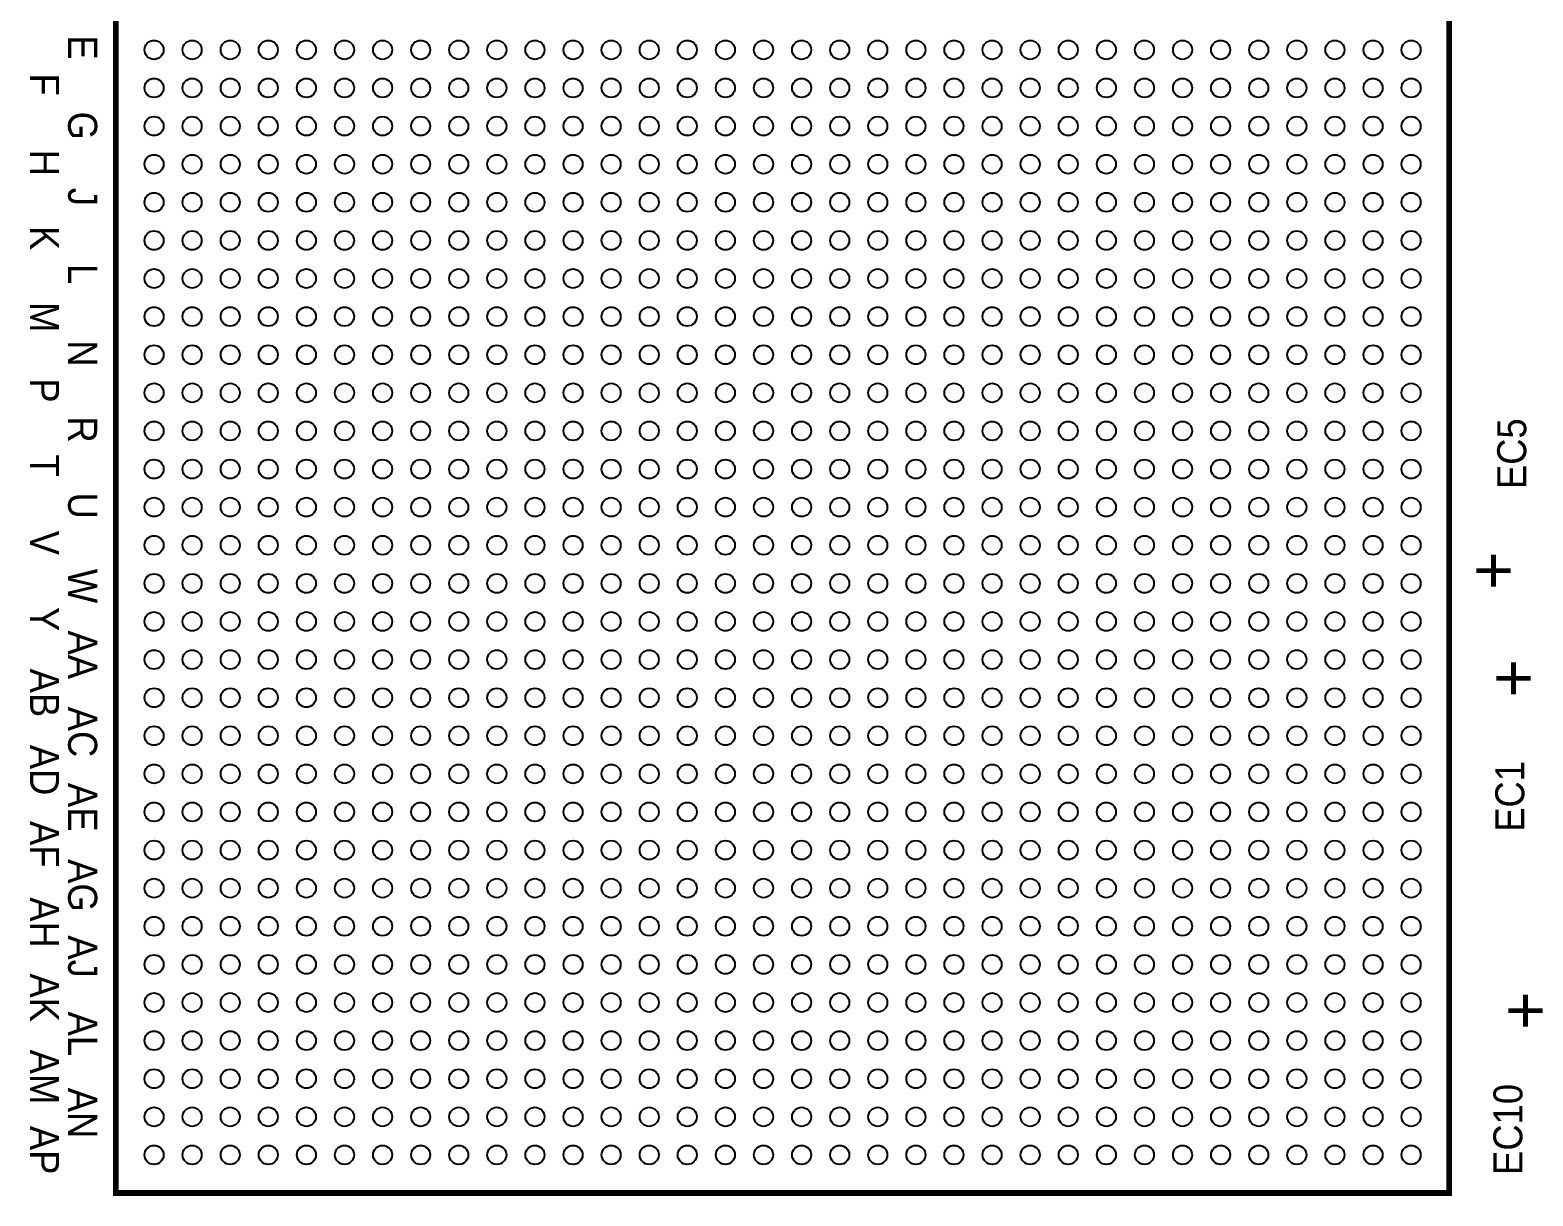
# Model space of a CAD drawing. Extents: x -5 to 120, y 0 to 85.
# Drawn here: x 24.35 to 63.8, y 23.59 to 54.19 of the extents above; entities that cross this region are included whole.
import ezdxf

# ---------------------------------------------------------------- set-up
doc = ezdxf.new("R2010")
doc.units = 0
for name, color, linetype in [('PG_SILKSCREEN_TOP', 7, 'CONTINUOUS'), ('PIN_TOP', 96, 'CONTINUOUS'), ('RD_SILKSCREEN_TOP', 7, 'CONTINUOUS')]:
    doc.layers.add(name, color=color, linetype=linetype)

msp = doc.modelspace()

# ---------------------------------------------------------------- linework, layer by layer
at = {"layer": 'PG_SILKSCREEN_TOP', "const_width": 0.1524}
msp.add_lwpolyline([(26.60396, 58.665872), (26.60396, 23.665688), (61.604144, 23.665688), (61.604144, 58.665872), (26.60396, 58.665872)], dxfattribs=at)
at = {"layer": 'PIN_TOP'}
for centre in [(27.603958, 53.665882), (28.603956, 53.665882), (29.603954, 53.665882), (30.603952, 53.665882), (31.60395, 53.665882), (32.603948, 53.665882), (33.603946, 53.665882), (34.603944, 53.665882), (35.603942, 53.665882), (36.60394, 53.665882), (37.603938, 53.665882), (38.603936, 53.665882), (39.603934, 53.665882), (40.603932, 53.665882), (41.60393, 53.665882), (42.603928, 53.665882), (43.603926, 53.665882), (44.604178, 53.665882), (45.604176, 53.665882), (46.604174, 53.665882), (47.604172, 53.665882), (48.60417, 53.665882), (49.604168, 53.665882), (50.604166, 53.665882), (51.604164, 53.665882), (52.604162, 53.665882), (53.60416, 53.665882), (54.604158, 53.665882), (55.604156, 53.665882), (56.604154, 53.665882), (57.604152, 53.665882), (58.60415, 53.665882), (59.604148, 53.665882), (60.604146, 53.665882), (27.603958, 52.665884), (28.603956, 52.665884), (29.603954, 52.665884), (30.603952, 52.665884), (31.60395, 52.665884), (32.603948, 52.665884), (33.603946, 52.665884), (34.603944, 52.665884), (35.603942, 52.665884), (36.60394, 52.665884), (37.603938, 52.665884), (38.603936, 52.665884), (39.603934, 52.665884), (40.603932, 52.665884), (41.60393, 52.665884), (42.603928, 52.665884), (43.603926, 52.665884), (44.604178, 52.665884), (45.604176, 52.665884), (46.604174, 52.665884), (47.604172, 52.665884), (48.60417, 52.665884), (49.604168, 52.665884), (50.604166, 52.665884), (51.604164, 52.665884), (52.604162, 52.665884), (53.60416, 52.665884), (54.604158, 52.665884), (55.604156, 52.665884), (56.604154, 52.665884), (57.604152, 52.665884), (58.60415, 52.665884), (59.604148, 52.665884), (60.604146, 52.665884), (27.603958, 51.665886), (28.603956, 51.665886), (29.603954, 51.665886), (30.603952, 51.665886), (31.60395, 51.665886), (32.603948, 51.665886), (33.603946, 51.665886), (34.603944, 51.665886), (35.603942, 51.665886), (36.60394, 51.665886), (37.603938, 51.665886), (38.603936, 51.665886), (39.603934, 51.665886), (40.603932, 51.665886), (41.60393, 51.665886), (42.603928, 51.665886), (43.603926, 51.665886), (44.604178, 51.665886), (45.604176, 51.665886), (46.604174, 51.665886), (47.604172, 51.665886), (48.60417, 51.665886), (49.604168, 51.665886), (50.604166, 51.665886), (51.604164, 51.665886), (52.604162, 51.665886), (53.60416, 51.665886), (54.604158, 51.665886), (55.604156, 51.665886), (56.604154, 51.665886), (57.604152, 51.665886), (58.60415, 51.665886), (59.604148, 51.665886), (60.604146, 51.665886), (27.603958, 50.665888), (28.603956, 50.665888), (29.603954, 50.665888), (30.603952, 50.665888), (31.60395, 50.665888), (32.603948, 50.665888), (33.603946, 50.665888), (34.603944, 50.665888), (35.603942, 50.665888), (36.60394, 50.665888), (37.603938, 50.665888), (38.603936, 50.665888), (39.603934, 50.665888), (40.603932, 50.665888), (41.60393, 50.665888), (42.603928, 50.665888), (43.603926, 50.665888), (44.604178, 50.665888), (45.604176, 50.665888), (46.604174, 50.665888), (47.604172, 50.665888), (48.60417, 50.665888), (49.604168, 50.665888), (50.604166, 50.665888), (51.604164, 50.665888), (52.604162, 50.665888), (53.60416, 50.665888), (54.604158, 50.665888), (55.604156, 50.665888), (56.604154, 50.665888), (57.604152, 50.665888), (58.60415, 50.665888), (59.604148, 50.665888), (60.604146, 50.665888), (27.603958, 49.66589), (28.603956, 49.66589), (29.603954, 49.66589), (30.603952, 49.66589), (31.60395, 49.66589), (32.603948, 49.66589), (33.603946, 49.66589), (34.603944, 49.66589), (35.603942, 49.66589), (36.60394, 49.66589), (37.603938, 49.66589), (38.603936, 49.66589), (39.603934, 49.66589), (40.603932, 49.66589), (41.60393, 49.66589), (42.603928, 49.66589), (43.603926, 49.66589), (44.604178, 49.66589), (45.604176, 49.66589), (46.604174, 49.66589), (47.604172, 49.66589), (48.60417, 49.66589), (49.604168, 49.66589), (50.604166, 49.66589), (51.604164, 49.66589), (52.604162, 49.66589), (53.60416, 49.66589), (54.604158, 49.66589), (55.604156, 49.66589), (56.604154, 49.66589), (57.604152, 49.66589), (58.60415, 49.66589), (59.604148, 49.66589), (60.604146, 49.66589), (27.603958, 48.665892), (28.603956, 48.665892), (29.603954, 48.665892), (30.603952, 48.665892), (31.60395, 48.665892), (32.603948, 48.665892), (33.603946, 48.665892), (34.603944, 48.665892), (35.603942, 48.665892), (36.60394, 48.665892), (37.603938, 48.665892), (38.603936, 48.665892), (39.603934, 48.665892), (40.603932, 48.665892), (41.60393, 48.665892), (42.603928, 48.665892), (43.603926, 48.665892), (44.604178, 48.665892), (45.604176, 48.665892), (46.604174, 48.665892), (47.604172, 48.665892), (48.60417, 48.665892), (49.604168, 48.665892), (50.604166, 48.665892), (51.604164, 48.665892), (52.604162, 48.665892), (53.60416, 48.665892), (54.604158, 48.665892), (55.604156, 48.665892), (56.604154, 48.665892), (57.604152, 48.665892), (58.60415, 48.665892), (59.604148, 48.665892), (60.604146, 48.665892), (27.603958, 47.665894), (28.603956, 47.665894), (29.603954, 47.665894), (30.603952, 47.665894), (31.60395, 47.665894), (32.603948, 47.665894), (33.603946, 47.665894), (34.603944, 47.665894), (35.603942, 47.665894), (36.60394, 47.665894), (37.603938, 47.665894), (38.603936, 47.665894), (39.603934, 47.665894), (40.603932, 47.665894), (41.60393, 47.665894), (42.603928, 47.665894), (43.603926, 47.665894), (44.604178, 47.665894), (45.604176, 47.665894), (46.604174, 47.665894), (47.604172, 47.665894), (48.60417, 47.665894), (49.604168, 47.665894), (50.604166, 47.665894), (51.604164, 47.665894), (52.604162, 47.665894), (53.60416, 47.665894), (54.604158, 47.665894), (55.604156, 47.665894), (56.604154, 47.665894), (57.604152, 47.665894), (58.60415, 47.665894), (59.604148, 47.665894), (60.604146, 47.665894), (27.603958, 46.665896), (28.603956, 46.665896), (29.603954, 46.665896), (30.603952, 46.665896), (31.60395, 46.665896), (32.603948, 46.665896), (33.603946, 46.665896), (34.603944, 46.665896), (35.603942, 46.665896), (36.60394, 46.665896), (37.603938, 46.665896), (38.603936, 46.665896), (39.603934, 46.665896), (40.603932, 46.665896), (41.60393, 46.665896), (42.603928, 46.665896), (43.603926, 46.665896), (44.604178, 46.665896), (45.604176, 46.665896), (46.604174, 46.665896), (47.604172, 46.665896), (48.60417, 46.665896), (49.604168, 46.665896), (50.604166, 46.665896), (51.604164, 46.665896), (52.604162, 46.665896), (53.60416, 46.665896), (54.604158, 46.665896), (55.604156, 46.665896), (56.604154, 46.665896), (57.604152, 46.665896), (58.60415, 46.665896), (59.604148, 46.665896), (60.604146, 46.665896), (27.603958, 45.665898), (28.603956, 45.665898), (29.603954, 45.665898), (30.603952, 45.665898), (31.60395, 45.665898), (32.603948, 45.665898), (33.603946, 45.665898), (34.603944, 45.665898), (35.603942, 45.665898), (36.60394, 45.665898), (37.603938, 45.665898), (38.603936, 45.665898), (39.603934, 45.665898), (40.603932, 45.665898), (41.60393, 45.665898), (42.603928, 45.665898), (43.603926, 45.665898), (44.604178, 45.665898), (45.604176, 45.665898), (46.604174, 45.665898), (47.604172, 45.665898), (48.60417, 45.665898), (49.604168, 45.665898), (50.604166, 45.665898), (51.604164, 45.665898), (52.604162, 45.665898), (53.60416, 45.665898), (54.604158, 45.665898), (55.604156, 45.665898), (56.604154, 45.665898), (57.604152, 45.665898), (58.60415, 45.665898), (59.604148, 45.665898), (60.604146, 45.665898), (27.603958, 44.6659), (28.603956, 44.6659), (29.603954, 44.6659), (30.603952, 44.6659), (31.60395, 44.6659), (32.603948, 44.6659), (33.603946, 44.6659), (34.603944, 44.6659), (35.603942, 44.6659), (36.60394, 44.6659), (37.603938, 44.6659), (38.603936, 44.6659), (39.603934, 44.6659), (40.603932, 44.6659), (41.60393, 44.6659), (42.603928, 44.6659), (43.603926, 44.6659), (44.604178, 44.6659), (45.604176, 44.6659), (46.604174, 44.6659), (47.604172, 44.6659), (48.60417, 44.6659), (49.604168, 44.6659), (50.604166, 44.6659), (51.604164, 44.6659), (52.604162, 44.6659), (53.60416, 44.6659), (54.604158, 44.6659), (55.604156, 44.6659), (56.604154, 44.6659), (57.604152, 44.6659), (58.60415, 44.6659), (59.604148, 44.6659), (60.604146, 44.6659), (27.603958, 43.665902), (28.603956, 43.665902), (29.603954, 43.665902), (30.603952, 43.665902), (31.60395, 43.665902), (32.603948, 43.665902), (33.603946, 43.665902), (34.603944, 43.665902), (35.603942, 43.665902), (36.60394, 43.665902), (37.603938, 43.665902), (38.603936, 43.665902), (39.603934, 43.665902), (40.603932, 43.665902), (41.60393, 43.665902), (42.603928, 43.665902), (43.603926, 43.665902), (44.604178, 43.665902), (45.604176, 43.665902), (46.604174, 43.665902), (47.604172, 43.665902), (48.60417, 43.665902), (49.604168, 43.665902), (50.604166, 43.665902), (51.604164, 43.665902), (52.604162, 43.665902), (53.60416, 43.665902), (54.604158, 43.665902), (55.604156, 43.665902), (56.604154, 43.665902), (57.604152, 43.665902), (58.60415, 43.665902), (59.604148, 43.665902), (60.604146, 43.665902), (27.603958, 42.665904), (28.603956, 42.665904), (29.603954, 42.665904), (30.603952, 42.665904), (31.60395, 42.665904), (32.603948, 42.665904), (33.603946, 42.665904), (34.603944, 42.665904), (35.603942, 42.665904), (36.60394, 42.665904), (37.603938, 42.665904), (38.603936, 42.665904), (39.603934, 42.665904), (40.603932, 42.665904), (41.60393, 42.665904), (42.603928, 42.665904), (43.603926, 42.665904), (44.604178, 42.665904), (45.604176, 42.665904), (46.604174, 42.665904), (47.604172, 42.665904), (48.60417, 42.665904), (49.604168, 42.665904), (50.604166, 42.665904), (51.604164, 42.665904), (52.604162, 42.665904), (53.60416, 42.665904), (54.604158, 42.665904), (55.604156, 42.665904), (56.604154, 42.665904), (57.604152, 42.665904), (58.60415, 42.665904), (59.604148, 42.665904), (60.604146, 42.665904), (27.603958, 41.665906), (28.603956, 41.665906), (29.603954, 41.665906), (30.603952, 41.665906), (31.60395, 41.665906), (32.603948, 41.665906), (33.603946, 41.665906), (34.603944, 41.665906), (35.603942, 41.665906), (36.60394, 41.665906), (37.603938, 41.665906), (38.603936, 41.665906), (39.603934, 41.665906), (40.603932, 41.665906), (41.60393, 41.665906), (42.603928, 41.665906), (43.603926, 41.665906), (44.604178, 41.665906), (45.604176, 41.665906), (46.604174, 41.665906), (47.604172, 41.665906), (48.60417, 41.665906), (49.604168, 41.665906), (50.604166, 41.665906), (51.604164, 41.665906), (52.604162, 41.665906), (53.60416, 41.665906), (54.604158, 41.665906), (55.604156, 41.665906), (56.604154, 41.665906), (57.604152, 41.665906), (58.60415, 41.665906), (59.604148, 41.665906), (60.604146, 41.665906), (27.603958, 40.665654), (28.603956, 40.665654), (29.603954, 40.665654), (30.603952, 40.665654), (31.60395, 40.665654), (32.603948, 40.665654), (33.603946, 40.665654), (34.603944, 40.665654), (35.603942, 40.665654), (36.60394, 40.665654), (37.603938, 40.665654), (38.603936, 40.665654), (39.603934, 40.665654), (40.603932, 40.665654), (41.60393, 40.665654), (42.603928, 40.665654), (43.603926, 40.665654), (44.604178, 40.665654), (45.604176, 40.665654), (46.604174, 40.665654), (47.604172, 40.665654), (48.60417, 40.665654), (49.604168, 40.665654), (50.604166, 40.665654), (51.604164, 40.665654), (52.604162, 40.665654), (53.60416, 40.665654), (54.604158, 40.665654), (55.604156, 40.665654), (56.604154, 40.665654), (57.604152, 40.665654), (58.60415, 40.665654), (59.604148, 40.665654), (60.604146, 40.665654), (27.603958, 39.665656), (28.603956, 39.665656), (29.603954, 39.665656), (30.603952, 39.665656), (31.60395, 39.665656), (32.603948, 39.665656), (33.603946, 39.665656), (34.603944, 39.665656), (35.603942, 39.665656), (36.60394, 39.665656), (37.603938, 39.665656), (38.603936, 39.665656), (39.603934, 39.665656), (40.603932, 39.665656), (41.60393, 39.665656), (42.603928, 39.665656), (43.603926, 39.665656), (44.604178, 39.665656), (45.604176, 39.665656), (46.604174, 39.665656), (47.604172, 39.665656), (48.60417, 39.665656), (49.604168, 39.665656), (50.604166, 39.665656), (51.604164, 39.665656), (52.604162, 39.665656), (53.60416, 39.665656), (54.604158, 39.665656), (55.604156, 39.665656), (56.604154, 39.665656), (57.604152, 39.665656), (58.60415, 39.665656), (59.604148, 39.665656), (60.604146, 39.665656), (27.603958, 38.665658), (28.603956, 38.665658), (29.603954, 38.665658), (30.603952, 38.665658), (31.60395, 38.665658), (32.603948, 38.665658), (33.603946, 38.665658), (34.603944, 38.665658), (35.603942, 38.665658), (36.60394, 38.665658), (37.603938, 38.665658), (38.603936, 38.665658), (39.603934, 38.665658), (40.603932, 38.665658), (41.60393, 38.665658), (42.603928, 38.665658), (43.603926, 38.665658), (44.604178, 38.665658), (45.604176, 38.665658), (46.604174, 38.665658), (47.604172, 38.665658), (48.60417, 38.665658), (49.604168, 38.665658), (50.604166, 38.665658), (51.604164, 38.665658), (52.604162, 38.665658), (53.60416, 38.665658), (54.604158, 38.665658), (55.604156, 38.665658), (56.604154, 38.665658), (57.604152, 38.665658), (58.60415, 38.665658), (59.604148, 38.665658), (60.604146, 38.665658), (27.603958, 37.66566), (28.603956, 37.66566), (29.603954, 37.66566), (30.603952, 37.66566), (31.60395, 37.66566), (32.603948, 37.66566), (33.603946, 37.66566), (34.603944, 37.66566), (35.603942, 37.66566), (36.60394, 37.66566), (37.603938, 37.66566), (38.603936, 37.66566), (39.603934, 37.66566), (40.603932, 37.66566), (41.60393, 37.66566), (42.603928, 37.66566), (43.603926, 37.66566), (44.604178, 37.66566), (45.604176, 37.66566), (46.604174, 37.66566), (47.604172, 37.66566), (48.60417, 37.66566), (49.604168, 37.66566), (50.604166, 37.66566), (51.604164, 37.66566), (52.604162, 37.66566), (53.60416, 37.66566), (54.604158, 37.66566), (55.604156, 37.66566), (56.604154, 37.66566), (57.604152, 37.66566), (58.60415, 37.66566), (59.604148, 37.66566), (60.604146, 37.66566), (27.603958, 36.665662), (28.603956, 36.665662), (29.603954, 36.665662), (30.603952, 36.665662), (31.60395, 36.665662), (32.603948, 36.665662), (33.603946, 36.665662), (34.603944, 36.665662), (35.603942, 36.665662), (36.60394, 36.665662), (37.603938, 36.665662), (38.603936, 36.665662), (39.603934, 36.665662), (40.603932, 36.665662), (41.60393, 36.665662), (42.603928, 36.665662), (43.603926, 36.665662), (44.604178, 36.665662), (45.604176, 36.665662), (46.604174, 36.665662), (47.604172, 36.665662), (48.60417, 36.665662), (49.604168, 36.665662), (50.604166, 36.665662), (51.604164, 36.665662), (52.604162, 36.665662), (53.60416, 36.665662), (54.604158, 36.665662), (55.604156, 36.665662), (56.604154, 36.665662), (57.604152, 36.665662), (58.60415, 36.665662), (59.604148, 36.665662), (60.604146, 36.665662), (27.603958, 35.665664), (28.603956, 35.665664), (29.603954, 35.665664), (30.603952, 35.665664), (31.60395, 35.665664), (32.603948, 35.665664), (33.603946, 35.665664), (34.603944, 35.665664), (35.603942, 35.665664), (36.60394, 35.665664), (37.603938, 35.665664), (38.603936, 35.665664), (39.603934, 35.665664), (40.603932, 35.665664), (41.60393, 35.665664), (42.603928, 35.665664), (43.603926, 35.665664), (44.604178, 35.665664), (45.604176, 35.665664), (46.604174, 35.665664), (47.604172, 35.665664), (48.60417, 35.665664), (49.604168, 35.665664), (50.604166, 35.665664), (51.604164, 35.665664), (52.604162, 35.665664), (53.60416, 35.665664), (54.604158, 35.665664), (55.604156, 35.665664), (56.604154, 35.665664), (57.604152, 35.665664), (58.60415, 35.665664), (59.604148, 35.665664), (60.604146, 35.665664), (27.603958, 34.665666), (28.603956, 34.665666), (29.603954, 34.665666), (30.603952, 34.665666), (31.60395, 34.665666), (32.603948, 34.665666), (33.603946, 34.665666), (34.603944, 34.665666), (35.603942, 34.665666), (36.60394, 34.665666), (37.603938, 34.665666), (38.603936, 34.665666), (39.603934, 34.665666), (40.603932, 34.665666), (41.60393, 34.665666), (42.603928, 34.665666), (43.603926, 34.665666), (44.604178, 34.665666), (45.604176, 34.665666), (46.604174, 34.665666), (47.604172, 34.665666), (48.60417, 34.665666), (49.604168, 34.665666), (50.604166, 34.665666), (51.604164, 34.665666), (52.604162, 34.665666), (53.60416, 34.665666), (54.604158, 34.665666), (55.604156, 34.665666), (56.604154, 34.665666), (57.604152, 34.665666), (58.60415, 34.665666), (59.604148, 34.665666), (60.604146, 34.665666), (27.603958, 33.665668), (28.603956, 33.665668), (29.603954, 33.665668), (30.603952, 33.665668), (31.60395, 33.665668), (32.603948, 33.665668), (33.603946, 33.665668), (34.603944, 33.665668), (35.603942, 33.665668), (36.60394, 33.665668), (37.603938, 33.665668), (38.603936, 33.665668), (39.603934, 33.665668), (40.603932, 33.665668), (41.60393, 33.665668), (42.603928, 33.665668), (43.603926, 33.665668), (44.604178, 33.665668), (45.604176, 33.665668), (46.604174, 33.665668), (47.604172, 33.665668), (48.60417, 33.665668), (49.604168, 33.665668), (50.604166, 33.665668), (51.604164, 33.665668), (52.604162, 33.665668), (53.60416, 33.665668), (54.604158, 33.665668), (55.604156, 33.665668), (56.604154, 33.665668), (57.604152, 33.665668), (58.60415, 33.665668), (59.604148, 33.665668), (60.604146, 33.665668), (27.603958, 32.66567), (28.603956, 32.66567), (29.603954, 32.66567), (30.603952, 32.66567), (31.60395, 32.66567), (32.603948, 32.66567), (33.603946, 32.66567), (34.603944, 32.66567), (35.603942, 32.66567), (36.60394, 32.66567), (37.603938, 32.66567), (38.603936, 32.66567), (39.603934, 32.66567), (40.603932, 32.66567), (41.60393, 32.66567), (42.603928, 32.66567), (43.603926, 32.66567), (44.604178, 32.66567), (45.604176, 32.66567), (46.604174, 32.66567), (47.604172, 32.66567), (48.60417, 32.66567), (49.604168, 32.66567), (50.604166, 32.66567), (51.604164, 32.66567), (52.604162, 32.66567), (53.60416, 32.66567), (54.604158, 32.66567), (55.604156, 32.66567), (56.604154, 32.66567), (57.604152, 32.66567), (58.60415, 32.66567), (59.604148, 32.66567), (60.604146, 32.66567), (27.603958, 31.665672), (28.603956, 31.665672), (29.603954, 31.665672), (30.603952, 31.665672), (31.60395, 31.665672), (32.603948, 31.665672), (33.603946, 31.665672), (34.603944, 31.665672), (35.603942, 31.665672), (36.60394, 31.665672), (37.603938, 31.665672), (38.603936, 31.665672), (39.603934, 31.665672), (40.603932, 31.665672), (41.60393, 31.665672), (42.603928, 31.665672), (43.603926, 31.665672), (44.604178, 31.665672), (45.604176, 31.665672), (46.604174, 31.665672), (47.604172, 31.665672), (48.60417, 31.665672), (49.604168, 31.665672), (50.604166, 31.665672), (51.604164, 31.665672), (52.604162, 31.665672), (53.60416, 31.665672), (54.604158, 31.665672), (55.604156, 31.665672), (56.604154, 31.665672), (57.604152, 31.665672), (58.60415, 31.665672), (59.604148, 31.665672), (60.604146, 31.665672), (27.603958, 30.665674), (28.603956, 30.665674), (29.603954, 30.665674), (30.603952, 30.665674), (31.60395, 30.665674), (32.603948, 30.665674), (33.603946, 30.665674), (34.603944, 30.665674), (35.603942, 30.665674), (36.60394, 30.665674), (37.603938, 30.665674), (38.603936, 30.665674), (39.603934, 30.665674), (40.603932, 30.665674), (41.60393, 30.665674), (42.603928, 30.665674), (43.603926, 30.665674), (44.604178, 30.665674), (45.604176, 30.665674), (46.604174, 30.665674), (47.604172, 30.665674), (48.60417, 30.665674), (49.604168, 30.665674), (50.604166, 30.665674), (51.604164, 30.665674), (52.604162, 30.665674), (53.60416, 30.665674), (54.604158, 30.665674), (55.604156, 30.665674), (56.604154, 30.665674), (57.604152, 30.665674), (58.60415, 30.665674), (59.604148, 30.665674), (60.604146, 30.665674), (27.603958, 29.665676), (28.603956, 29.665676), (29.603954, 29.665676), (30.603952, 29.665676), (31.60395, 29.665676), (32.603948, 29.665676), (33.603946, 29.665676), (34.603944, 29.665676), (35.603942, 29.665676), (36.60394, 29.665676), (37.603938, 29.665676), (38.603936, 29.665676), (39.603934, 29.665676), (40.603932, 29.665676), (41.60393, 29.665676), (42.603928, 29.665676), (43.603926, 29.665676), (44.604178, 29.665676), (45.604176, 29.665676), (46.604174, 29.665676), (47.604172, 29.665676), (48.60417, 29.665676), (49.604168, 29.665676), (50.604166, 29.665676), (51.604164, 29.665676), (52.604162, 29.665676), (53.60416, 29.665676), (54.604158, 29.665676), (55.604156, 29.665676), (56.604154, 29.665676), (57.604152, 29.665676), (58.60415, 29.665676), (59.604148, 29.665676), (60.604146, 29.665676), (27.603958, 28.665678), (28.603956, 28.665678), (29.603954, 28.665678), (30.603952, 28.665678), (31.60395, 28.665678), (32.603948, 28.665678), (33.603946, 28.665678), (34.603944, 28.665678), (35.603942, 28.665678), (36.60394, 28.665678), (37.603938, 28.665678), (38.603936, 28.665678), (39.603934, 28.665678), (40.603932, 28.665678), (41.60393, 28.665678), (42.603928, 28.665678), (43.603926, 28.665678), (44.604178, 28.665678), (45.604176, 28.665678), (46.604174, 28.665678), (47.604172, 28.665678), (48.60417, 28.665678), (49.604168, 28.665678), (50.604166, 28.665678), (51.604164, 28.665678), (52.604162, 28.665678), (53.60416, 28.665678), (54.604158, 28.665678), (55.604156, 28.665678), (56.604154, 28.665678), (57.604152, 28.665678), (58.60415, 28.665678), (59.604148, 28.665678), (60.604146, 28.665678), (27.603958, 27.66568), (28.603956, 27.66568), (29.603954, 27.66568), (30.603952, 27.66568), (31.60395, 27.66568), (32.603948, 27.66568), (33.603946, 27.66568), (34.603944, 27.66568), (35.603942, 27.66568), (36.60394, 27.66568), (37.603938, 27.66568), (38.603936, 27.66568), (39.603934, 27.66568), (40.603932, 27.66568), (41.60393, 27.66568), (42.603928, 27.66568), (43.603926, 27.66568), (44.604178, 27.66568), (45.604176, 27.66568), (46.604174, 27.66568), (47.604172, 27.66568), (48.60417, 27.66568), (49.604168, 27.66568), (50.604166, 27.66568), (51.604164, 27.66568), (52.604162, 27.66568), (53.60416, 27.66568), (54.604158, 27.66568), (55.604156, 27.66568), (56.604154, 27.66568), (57.604152, 27.66568), (58.60415, 27.66568), (59.604148, 27.66568), (60.604146, 27.66568), (27.603958, 26.665682), (28.603956, 26.665682), (29.603954, 26.665682), (30.603952, 26.665682), (31.60395, 26.665682), (32.603948, 26.665682), (33.603946, 26.665682), (34.603944, 26.665682), (35.603942, 26.665682), (36.60394, 26.665682), (37.603938, 26.665682), (38.603936, 26.665682), (39.603934, 26.665682), (40.603932, 26.665682), (41.60393, 26.665682), (42.603928, 26.665682), (43.603926, 26.665682), (44.604178, 26.665682), (45.604176, 26.665682), (46.604174, 26.665682), (47.604172, 26.665682), (48.60417, 26.665682), (49.604168, 26.665682), (50.604166, 26.665682), (51.604164, 26.665682), (52.604162, 26.665682), (53.60416, 26.665682), (54.604158, 26.665682), (55.604156, 26.665682), (56.604154, 26.665682), (57.604152, 26.665682), (58.60415, 26.665682), (59.604148, 26.665682), (60.604146, 26.665682), (27.603958, 25.665684), (28.603956, 25.665684), (29.603954, 25.665684), (30.603952, 25.665684), (31.60395, 25.665684), (32.603948, 25.665684), (33.603946, 25.665684), (34.603944, 25.665684), (35.603942, 25.665684), (36.60394, 25.665684), (37.603938, 25.665684), (38.603936, 25.665684), (39.603934, 25.665684), (40.603932, 25.665684), (41.60393, 25.665684), (42.603928, 25.665684), (43.603926, 25.665684), (44.604178, 25.665684), (45.604176, 25.665684), (46.604174, 25.665684), (47.604172, 25.665684), (48.60417, 25.665684), (49.604168, 25.665684), (50.604166, 25.665684), (51.604164, 25.665684), (52.604162, 25.665684), (53.60416, 25.665684), (54.604158, 25.665684), (55.604156, 25.665684), (56.604154, 25.665684), (57.604152, 25.665684), (58.60415, 25.665684), (59.604148, 25.665684), (60.604146, 25.665684), (27.603958, 24.665686), (28.603956, 24.665686), (29.603954, 24.665686), (30.603952, 24.665686), (31.60395, 24.665686), (32.603948, 24.665686), (33.603946, 24.665686), (34.603944, 24.665686), (35.603942, 24.665686), (36.60394, 24.665686), (37.603938, 24.665686), (38.603936, 24.665686), (39.603934, 24.665686), (40.603932, 24.665686), (41.60393, 24.665686), (42.603928, 24.665686), (43.603926, 24.665686), (44.604178, 24.665686), (45.604176, 24.665686), (46.604174, 24.665686), (47.604172, 24.665686), (48.60417, 24.665686), (49.604168, 24.665686), (50.604166, 24.665686), (51.604164, 24.665686), (52.604162, 24.665686), (53.60416, 24.665686), (54.604158, 24.665686), (55.604156, 24.665686), (56.604154, 24.665686), (57.604152, 24.665686), (58.60415, 24.665686), (59.604148, 24.665686), (60.604146, 24.665686)]:
    msp.add_circle(centre, 0.250063, dxfattribs=at)

# ---------------------------------------------------------------- texts
at = {"layer": 'PG_SILKSCREEN_TOP'}
for s, height, rotation, width, p in [('E', 0.762, 270, 0.936667, (25.349962, 54.046882)), ('F', 0.762, 270, 0.936667, (24.349964, 53.046884)), ('G', 0.762, 270, 0.936667, (25.349962, 52.046886)), ('H', 0.762, 270, 0.936667, (24.349964, 51.046888)), ('J', 0.762, 270, 0.936667, (25.349962, 50.04689)), ('K', 0.762, 270, 0.936667, (24.349964, 49.046892)), ('L', 0.762, 270, 0.936667, (25.349962, 48.046894)), ('M', 0.762, 270, 0.936667, (24.349964, 47.046896)), ('N', 0.762, 270, 0.936667, (25.349962, 46.046898)), ('P', 0.762, 270, 0.936667, (24.349964, 45.0469)), ('R', 0.762, 270, 0.936667, (25.349962, 44.046902)), ('T', 0.762, 270, 0.936667, (24.349964, 43.046904)), ('U', 0.762, 270, 0.936667, (25.349962, 42.046906)), ('V', 0.762, 270, 0.936667, (24.349964, 41.046654)), ('+', 1.27, 90, 1.02, (63.38062, 39.49192)), ('W', 0.762, 270, 0.936667, (25.349962, 40.046656)), ('Y', 0.762, 270, 0.936667, (24.349964, 39.046658)), ('AA', 0.762, 270, 0.936667, (25.349962, 38.42766)), ('+', 1.27, 270, 1.02, (62.67958, 37.67582)), ('AB', 0.762, 270, 0.936667, (24.349964, 37.427662)), ('AC', 0.762, 270, 0.936667, (25.349962, 36.427664)), ('AD', 0.762, 270, 0.936667, (24.349964, 35.427666)), ('AE', 0.762, 270, 0.936667, (25.349962, 34.427668)), ('AF', 0.762, 270, 0.936667, (24.349964, 33.42767)), ('AG', 0.762, 270, 0.936667, (25.349962, 32.427672)), ('AH', 0.762, 270, 0.936667, (24.349964, 31.427674)), ('AJ', 0.762, 270, 0.936667, (25.349962, 30.427676)), ('AK', 0.762, 270, 0.936667, (24.349964, 29.427678)), ('+', 1.27, 270, 1.02, (62.992, 28.956)), ('AL', 0.762, 270, 0.936667, (25.349962, 28.42768)), ('AM', 0.762, 270, 0.936667, (24.349964, 27.427682)), ('AN', 0.762, 270, 0.936667, (25.349962, 26.427684)), ('AP', 0.762, 270, 0.936667, (24.349964, 25.427686))]:
    msp.add_text(s, height=height, rotation=rotation, dxfattribs=dict(at, width=width)).set_placement(p)
at = {"layer": 'RD_SILKSCREEN_TOP', "width": 0.936667}
for s, p in [('EC5', (63.627, 42.13987)), ('EC1', (63.5762, 33.14573)), ('EC10', (63.5254, 24.14143))]:
    msp.add_text(s, height=0.762, rotation=90, dxfattribs=at).set_placement(p)

doc.saveas('drawing.dxf')
